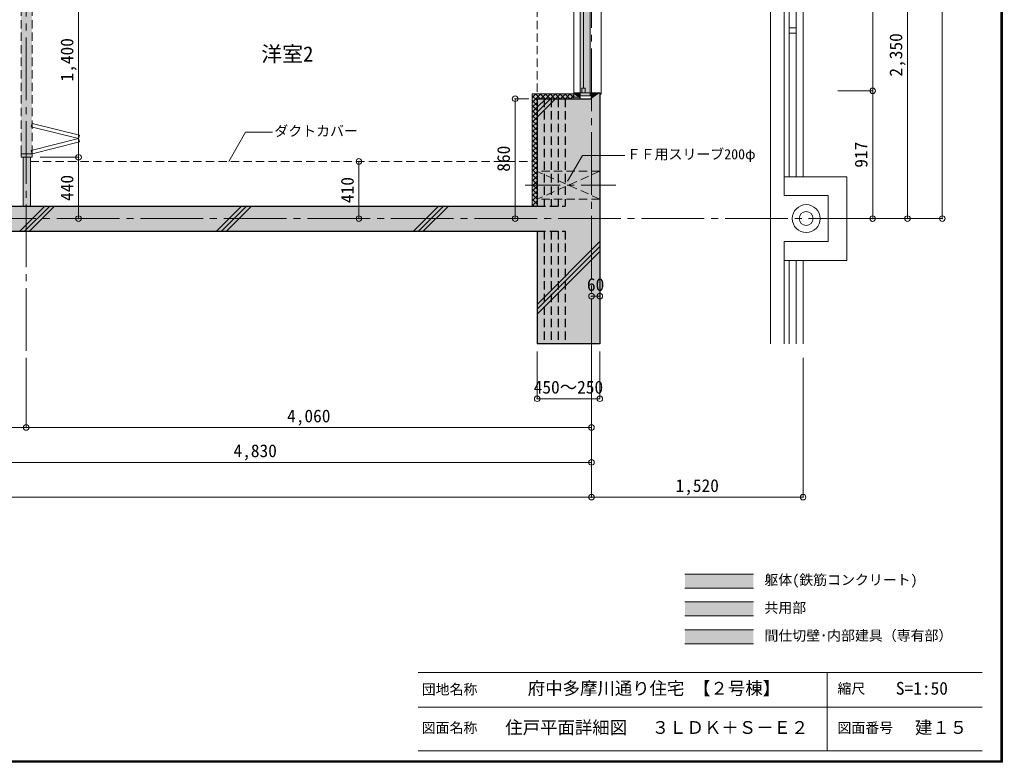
# Model space of a CAD drawing. Units: millimetres at full size, sheet at 1:50. Extents: x -9674 to 9699, y -6794 to 6791.
# Drawn here: x 2640 to 9699, y -6794 to -1463 of the extents above; entities that cross this region are included whole.
import ezdxf
from ezdxf.enums import TextEntityAlignment as Align

# ---------------------------------------------------------------- set-up
doc = ezdxf.new("R2010")
doc.units = ezdxf.units.MM
doc.header["$LTSCALE"] = 50
doc.header["$PDMODE"] = 32
doc.header["$PDSIZE"] = 40
for name, pattern in [('CHAIN1', [8, 5, -1, 1, -1]), ('CHAIN2', [12, 9, -1, 1, -1]), ('DASHED1', [1.8, 1.2, -0.6])]:
    doc.linetypes.add(name, pattern=pattern)
for name, color, linetype, lineweight in [('0-0_図面枠', 7, 'Continuous', 9), ('0-1_タイトル', 7, 'Continuous', 9), ('1-0_芯', 2, 'DASHED1', 25), ('1-1_躯体', 2, 'Continuous', 25), ('1-2_間仕切', 3, 'Continuous', 18), ('1-3_建具', 3, 'Continuous', 18), ('1-6_ﾊﾞﾙｺﾆｰ・階段', 4, 'Continuous', 9), ('1-7_その他', 7, 'DASHED1', 9), ('1-8_ハッチ', 4, 'Continuous', 9), ('1-A_文字', 7, 'Continuous', 9), ('1-B_寸法', 7, 'Continuous', 9), ('1-C_梁', 7, 'DASHED1', 9), ('4-F', 4, 'Continuous', 9)]:
    doc.layers.add(name, color=color, linetype=linetype, lineweight=lineweight)
for name, color, linetype in [('4-0', 1, 'Continuous'), ('4-1', 2, 'Continuous'), ('4-2', 4, 'Continuous')]:
    doc.layers.add(name, color=color, linetype=linetype)
doc.styles.add('ＭＳ ゴシック', font='')
doc.styles.get('ＭＳ ゴシック').set_extended_font_data('MS Gothic')

msp = doc.modelspace()

# ---------------------------------------------------------------- linework, layer by layer
at = {"layer": '0-0_図面枠'}
for p, q in [((9688.35, -6783.35), (9688.35, 6780.85)), ((9690.11, -6785.11), (9690.11, 6782.61)), ((9691.87, -6786.88), (9691.87, 6784.38)), ((9693.64, 6786.14), (9693.64, -6788.64)), ((9695.4, -6790.4), (9695.4, 6787.9)), ((9697.16, -6792.16), (9697.16, 6789.66)), ((-9673.92, -6793.93), (9698.92, -6793.93)), ((-9672.16, -6792.16), (9697.16, -6792.16)), ((-9670.4, -6790.4), (9695.4, -6790.4)), ((9693.64, -6788.64), (-9668.64, -6788.64)), ((-9666.87, -6786.88), (9691.87, -6786.88)), ((-9665.11, -6785.11), (9690.11, -6785.11)), ((-9663.35, -6783.35), (9688.35, -6783.35))]:
    msp.add_line(p, q, dxfattribs=at)
msp.add_lwpolyline([(9698.92, -6793.93), (9698.92, 6791.43), (-9673.92, 6791.43)], dxfattribs=at)
at = {"layer": '0-1_タイトル'}
for p, q in [((5503.35, -6148.35), (7653.35, -6148.35)), ((7653.35, -6148.35), (9553.35, -6148.35)), ((8439.55, -6148.35), (8439.55, -6710.85)), ((5503.35, -6398.35), (9553.35, -6398.35)), ((5503.35, -6710.85), (9553.35, -6710.85))]:
    msp.add_line(p, q, dxfattribs=at)
at = {"layer": '1-0_芯', "color": 7, "linetype": 'CHAIN2', "lineweight": 9}
for p, q in [((6747.5, 4329.12), (6747.5, -3890.88)), ((2687.5, -390.88), (2687.5, -3890.88)), ((-8492.5, -2890.88), (8517.5, -2890.88))]:
    msp.add_line(p, q, dxfattribs=at)
at = {"layer": '1-0_芯'}
for p, q in [((6407.5, -2030.88), (6407.5, -2800.88)), ((6457.5, -2030.88), (6457.5, -2800.88)), ((6507.5, -2030.88), (6507.5, -2800.88)), ((6557.5, -2030.88), (6557.5, -2800.88)), ((6357.5, -2800.88), (6557.5, -2800.88)), ((6357.5, -2980.88), (6557.5, -2980.88)), ((6407.5, -2980.88), (6407.5, -3790.88)), ((6457.5, -2980.88), (6457.5, -3790.88)), ((6507.5, -2980.88), (6507.5, -3790.88)), ((6557.5, -2980.88), (6557.5, -3790.88))]:
    msp.add_line(p, q, dxfattribs=at)
at = {"layer": '1-1_躯体'}
for p, q in [((6357.5, -2030.88), (6357.5, -2800.88)), ((2307.5, -2800.88), (6357.5, -2800.88)), ((6807.5, -3790.88), (6357.5, -3790.88))]:
    msp.add_line(p, q, dxfattribs=at)
for points in [[(6357.5, -2030.88), (6747.5, -2030.88), (6747.5, -1988.88), (6807.5, -1988.88), (6807.5, -3790.88)], [(2307.5, -2980.88), (6357.5, -2980.88), (6357.5, -3790.88)]]:
    msp.add_lwpolyline(points, dxfattribs=at)
at = {"layer": '1-2_間仕切'}
for p, q in [((2666.5, -2800.88), (2666.5, -2450.88)), ((2717.5, -2450.88), (2717.5, -2800.88))]:
    msp.add_line(p, q, dxfattribs=at)
at = {"layer": '1-3_建具', "color": 7, "lineweight": 9}
for p, q in [((6620.5, -1988.88), (6620.5, -578.88)), ((6667.5, -593.88), (6667.5, -1973.88)), ((6737.5, -593.88), (6737.5, -1973.88)), ((6817.5, -1998.88), (6817.5, -568.88)), ((6667.5, -1973.88), (6667.5, -1988.88)), ((6737.5, -2008.88), (6737.5, -1973.88)), ((6667.5, -1988.88), (6737.5, -1988.88)), ((6737.5, -2008.88), (6667.5, -2008.88)), ((6807.5, -1998.88), (6817.5, -1998.88)), ((2723.94, -2231.85), (2730, -2207.6)), ((2723.94, -2231.85), (3063.49, -2316.74)), ((3069.55, -2292.48), (2730, -2207.6)), ((2723.94, -2401.63), (3063.49, -2316.74)), ((3063.49, -2316.74), (3069.55, -2292.48)), ((3063.49, -2316.74), (3069.55, -2340.99)), ((3069.55, -2340.99), (2730, -2425.88)), ((2730, -2450.88), (2650, -2450.88)), ((2723.94, -2401.63), (2730, -2425.88)), ((2730, -2425.88), (2730, -2450.88))]:
    msp.add_line(p, q, dxfattribs=at)
at = {"layer": '1-3_建具', "color": 7, "linetype": 'DASHED1', "lineweight": 9}
for p, q in [((2650, -2425.88), (2650, -1075.88)), ((2730, -2425.88), (2730, -1075.88))]:
    msp.add_line(p, q, dxfattribs=at)
at = {"layer": '1-3_建具'}
for p, q in [((6690.5, -1301.38), (6690.5, -1953.88)), ((6678.5, -1953.88), (6702.5, -1953.88)), ((6678.5, -1953.88), (6678.5, -1988.88)), ((6702.5, -1953.88), (6702.5, -1988.88)), ((6620.5, -2018.88), (6620.5, -1988.88)), ((6620.5, -1988.88), (6667.5, -1988.88)), ((6620.5, -2018.88), (6621.53, -2018.88)), ((6620.5, -2018.88), (6667.5, -2018.88)), ((6667.5, -2018.88), (6667.5, -1988.88))]:
    msp.add_line(p, q, dxfattribs=at)
at = {"layer": '1-3_建具', "color": 7, "lineweight": 9}
msp.add_lwpolyline([(2730, -2425.88), (2650, -2425.88), (2650, -2450.88)], dxfattribs=at)
at = {"layer": '1-6_ﾊﾞﾙｺﾆｰ・階段'}
msp.add_line((8032.5, -3790.88), (8032.5, 1402.11), dxfattribs=at)
at = {"layer": '1-6_ﾊﾞﾙｺﾆｰ・階段', "color": 7}
for p, q in [((8167.5, -490.88), (8167.5, -2590.88)), ((8217.5, -490.88), (8217.5, -2590.88)), ((8267.5, -490.88), (8267.5, -2590.88)), ((8167.5, -1520.88), (8217.5, -1520.88)), ((8167.5, -1560.88), (8217.5, -1560.88)), ((8132.5, -2590.88), (8582.5, -2590.88)), ((8582.5, -2590.88), (8582.5, -3190.88)), ((8132.5, -3055.88), (8447.5, -3055.88)), ((8132.5, -3055.88), (8132.5, -3190.88)), ((8132.5, -3190.88), (8582.5, -3190.88)), ((8132.5, -3190.88), (8132.5, -3790.88)), ((8167.5, -3190.88), (8167.5, -3790.88)), ((8217.5, -3190.88), (8217.5, -3790.88)), ((8267.5, -3190.88), (8267.5, -3790.88))]:
    msp.add_line(p, q, dxfattribs=at)
for points in [[(8132.5, -490.88), (8132.5, -2590.88), (8132.5, -2725.88)], [(8132.5, -2725.88), (8447.5, -2725.88), (8447.5, -3055.88)]]:
    msp.add_lwpolyline(points, dxfattribs=at)
at = {"layer": '1-6_ﾊﾞﾙｺﾆｰ・階段'}
msp.add_circle((8290, -2890.88), 100, dxfattribs=at)
at = {"layer": '1-6_ﾊﾞﾙｺﾆｰ・階段', "color": 7}
msp.add_circle((8290, -2890.88), 50, dxfattribs=at)
at = {"layer": '1-7_その他'}
for p, q in [((6807.5, -2550.88), (6357.5, -2550.88)), ((6807.5, -2550.88), (6357.5, -2751.26)), ((6807.5, -2750.88), (6357.5, -2552.05)), ((6807.5, -2750.88), (6357.5, -2750.88))]:
    msp.add_line(p, q, dxfattribs=at)
at = {"layer": '1-7_その他', "linetype": 'CHAIN1'}
msp.add_line((6922.5, -2650.88), (6257.5, -2650.88), dxfattribs=at)
at = {"layer": '1-8_ハッチ'}
for p, q in [((6322.5, -1995.88), (6620.5, -1995.88)), ((6322.5, -2056.72), (6383.34, -1995.88)), ((6322.5, -2021.36), (6347.98, -1995.88)), ((6322.5, -1995.88), (6322.5, -2800.88)), ((6322.5, -2009.15), (6357.5, -2044.15)), ((6322.5, -2044.5), (6357.5, -2079.5)), ((6344.59, -1995.88), (6379.59, -2030.88)), ((6357.5, -2163.14), (6489.76, -2030.88)), ((6357.5, -2127.78), (6454.4, -2030.88)), ((6357.5, -2092.43), (6419.05, -2030.88)), ((6379.94, -1995.88), (6414.94, -2030.88)), ((6383.69, -2030.88), (6418.69, -1995.88)), ((6415.3, -1995.88), (6450.3, -2030.88)), ((6419.05, -2030.88), (6454.05, -1995.88)), ((6450.65, -1995.88), (6485.65, -2030.88)), ((6454.4, -2030.88), (6489.4, -1995.88)), ((6486.01, -1995.88), (6521.01, -2030.88)), ((6489.76, -2030.88), (6524.76, -1995.88)), ((6521.36, -1995.88), (6556.36, -2030.88)), ((6525.11, -2030.88), (6560.11, -1995.88)), ((6556.72, -1995.88), (6591.72, -2030.88)), ((6560.47, -2030.88), (6595.47, -1995.88)), ((6592.07, -1995.88), (6620.5, -2024.31)), ((6595.82, -2030.88), (6620.5, -2006.2)), ((6322.5, -2092.07), (6357.5, -2057.07)), ((6322.5, -2079.86), (6357.5, -2114.86)), ((6322.5, -2127.43), (6357.5, -2092.43)), ((6322.5, -2115.21), (6357.5, -2150.21)), ((6322.5, -2162.78), (6357.5, -2127.78)), ((6322.5, -2150.57), (6357.5, -2185.57)), ((6322.5, -2198.14), (6357.5, -2163.14)), ((6322.5, -2185.93), (6357.5, -2220.93)), ((6322.5, -2233.49), (6357.5, -2198.49)), ((6322.5, -2221.28), (6357.5, -2256.28)), ((6322.5, -2268.85), (6357.5, -2233.85)), ((6322.5, -2256.64), (6357.5, -2291.64)), ((6322.5, -2304.2), (6357.5, -2269.2)), ((6322.5, -2291.99), (6357.5, -2326.99)), ((6322.5, -2339.56), (6357.5, -2304.56)), ((6322.5, -2327.35), (6357.5, -2362.35)), ((6322.5, -2374.91), (6357.5, -2339.91)), ((6322.5, -2362.7), (6357.5, -2397.7)), ((6322.5, -2410.27), (6357.5, -2375.27)), ((6322.5, -2398.06), (6357.5, -2433.06)), ((6322.5, -2445.62), (6357.5, -2410.62)), ((6322.5, -2433.41), (6357.5, -2468.41)), ((6322.5, -2480.98), (6357.5, -2445.98)), ((6322.5, -2468.77), (6357.5, -2503.77)), ((6322.5, -2516.33), (6357.5, -2481.33)), ((6322.5, -2504.12), (6357.5, -2539.12)), ((6322.5, -2551.69), (6357.5, -2516.69)), ((6322.5, -2539.48), (6357.5, -2574.48)), ((6322.5, -2587.05), (6357.5, -2552.05)), ((6322.5, -2574.83), (6357.5, -2609.83)), ((6322.5, -2622.4), (6357.5, -2587.4)), ((6322.5, -2610.19), (6357.5, -2645.19)), ((6322.5, -2657.76), (6357.5, -2622.76)), ((6322.5, -2645.54), (6357.5, -2680.54)), ((6322.5, -2693.11), (6357.5, -2658.11)), ((6322.5, -2680.9), (6357.5, -2715.9)), ((6322.5, -2728.47), (6357.5, -2693.47)), ((6322.5, -2716.26), (6357.5, -2751.26)), ((6322.5, -2763.82), (6357.5, -2728.82)), ((6322.5, -2751.61), (6357.5, -2786.61)), ((2640.62, -2980.88), (2820.62, -2800.88)), ((2675.98, -2980.88), (2855.98, -2800.88)), ((2711.33, -2980.88), (2891.33, -2800.88)), ((4054.83, -2980.88), (4234.83, -2800.88)), ((4090.19, -2980.88), (4270.19, -2800.88)), ((4125.54, -2980.88), (4305.54, -2800.88)), ((5469.05, -2980.88), (5649.05, -2800.88)), ((5504.4, -2980.88), (5684.4, -2800.88)), ((5539.76, -2980.88), (5719.76, -2800.88)), ((6322.5, -2799.18), (6357.5, -2764.18)), ((6322.5, -2786.97), (6336.41, -2800.88)), ((6357.5, -3506.64), (6807.5, -3056.64)), ((6357.5, -3542), (6807.5, -3092)), ((6357.5, -3577.35), (6807.5, -3127.35))]:
    msp.add_line(p, q, dxfattribs=at)
at = {"layer": '1-A_文字'}
for p, q in [((4141.99, -2480.88), (4263.14, -2271.05)), ((4263.14, -2271.05), (4455.66, -2271.05)), ((6575.94, -2621.4), (6682.24, -2437.28)), ((6682.24, -2437.28), (6987.16, -2437.28))]:
    msp.add_line(p, q, dxfattribs=at)
at = {"layer": '1-B_寸法'}
for p, q in [((9267.5, 3329.12), (9267.5, -2890.88)), ((9017.5, -540.88), (9017.5, -2890.88)), ((8767.5, -593.88), (8767.5, -1973.88)), ((3063.46, -2450.88), (3063.46, -1050.88)), ((8517.5, -1973.88), (8767.5, -1973.88)), ((8767.5, -1973.88), (8767.5, -2890.88)), ((2786.61, -2450.88), (3063.46, -2450.88)), ((3063.46, -2890.88), (3063.46, -2450.88)), ((5077.14, -2480.88), (5077.14, -2890.88)), ((8517.5, -2890.88), (9267.5, -2890.88)), ((6807.5, -3447.9), (6747.5, -3447.9)), ((6357.5, -4184.29), (6357.5, -3844.09)), ((6807.5, -4184.29), (6807.5, -3844.09)), ((2687.5, -4390.88), (2687.5, -3890.88)), ((6747.5, -4890.88), (6747.5, -3890.88)), ((8267.5, -4890.88), (8267.5, -3890.88)), ((6357.5, -4184.29), (6807.5, -4184.29)), ((1917.5, -4390.88), (2687.5, -4390.88)), ((2687.5, -4390.88), (6747.5, -4390.88)), ((1917.5, -4640.88), (6747.5, -4640.88)), ((-6752.5, -4890.88), (6747.5, -4890.88)), ((6747.5, -4890.88), (8267.5, -4890.88)), ((7418.68, -5442.6), (7911.11, -5442.6)), ((7418.68, -5542.6), (7911.11, -5542.6)), ((7418.68, -5642.6), (7911.11, -5642.6)), ((7418.68, -5742.6), (7911.11, -5742.6)), ((7418.68, -5842.6), (7911.11, -5842.6)), ((7418.68, -5942.6), (7911.11, -5942.6))]:
    msp.add_line(p, q, dxfattribs=at)
msp.add_lwpolyline([(6296.57, -2030.88), (6199.11, -2030.88), (6199.11, -2890.88)], dxfattribs=at)
at = {"layer": '1-B_寸法', "color": 3}
for p in [(8767.5, -1973.88), (6199.11, -2030.88), (3063.46, -2450.88), (5077.14, -2480.88), (3063.46, -2890.88), (5077.14, -2890.88), (6199.11, -2890.88), (8767.5, -2890.88), (9017.5, -2890.88), (9267.5, -2890.88), (6747.5, -3447.9), (6807.5, -3447.9), (6357.5, -4184.29), (6807.5, -4184.29), (2687.5, -4390.88), (6747.5, -4390.88), (6747.5, -4640.88), (6747.5, -4890.88), (8267.5, -4890.88)]:
    msp.add_point(p, dxfattribs=at)
at = {"layer": '1-B_寸法', "color": 1}
msp.add_solid([(7418.68, -5442.6), (7418.68, -5542.6), (7911.11, -5442.6), (7911.11, -5542.6)], dxfattribs=at)
at = {"layer": '1-B_寸法', "color": 2}
msp.add_solid([(7418.68, -5742.6), (7418.68, -5642.6), (7911.11, -5742.6), (7911.11, -5642.6)], dxfattribs=at)
at = {"layer": '1-B_寸法', "color": 4}
msp.add_solid([(7418.68, -5942.6), (7418.68, -5842.6), (7911.11, -5942.6), (7911.11, -5842.6)], dxfattribs=at)
at = {"layer": '1-C_梁'}
for p, q in [((6357.5, -571.88), (6357.5, -1995.88)), ((2717.5, -2480.88), (6322.5, -2480.88))]:
    msp.add_line(p, q, dxfattribs=at)
at = {"layer": '4-0'}
for points in [[(6357.5, -3790.88), (6807.5, -3790.88), (6807.5, -1988.88)], [(6747.5, -2030.88), (6357.5, -3790.88), (6807.5, -1988.88)], [(6747.5, -2030.88), (6357.5, -2030.88), (6357.5, -3790.88)], [(6807.5, -1988.88), (6747.5, -1988.88), (6747.5, -2030.88)], [(2307.5, -2800.88), (2307.5, -2980.88), (6357.5, -2800.88), (6357.5, -2980.88)]]:
    msp.add_solid(points, dxfattribs=at)
at = {"layer": '4-1'}
msp.add_solid([(6667.5, -558.88), (6737.5, -558.88), (6667.5, -2008.88), (6737.5, -2008.88)], dxfattribs=at)
at = {"layer": '4-2'}
for points in [[(2650, -2450.88), (2730, -2450.88), (2650, -1050.88), (2730, -1050.88)], [(2666.5, -2800.88), (2717.5, -2800.88), (2666.5, -2450.88), (2717.5, -2450.88)]]:
    msp.add_solid(points, dxfattribs=at)
at = {"layer": '4-F', "color": 7}
msp.add_line((6667.5, -2018.88), (6667.5, -2030.88), dxfattribs=at)
at = {"layer": '4-F'}
for points in [[(6667.5, -2030.88), (6620.5, -1995.88), (6322.5, -1995.88)], [(6667.5, -2030.88), (6322.5, -1995.88), (6357.5, -2030.88)], [(6322.5, -2800.88), (6357.5, -2800.88), (6322.5, -1995.88), (6357.5, -2030.88)], [(6667.5, -2030.88), (6667.5, -1988.88), (6620.5, -1988.88)], [(6667.5, -2030.88), (6620.5, -1988.88), (6620.5, -1995.88)]]:
    msp.add_solid(points, dxfattribs=at)

# ---------------------------------------------------------------- texts
at = {"layer": '0-0_図面枠', "style": 'ＭＳ ゴシック'}
msp.add_text('建１５', height=91.64, dxfattribs=at).set_placement((9071.45, -6617.1), align=Align.BOTTOM_LEFT)
at = {"layer": '0-1_タイトル', "style": 'ＭＳ ゴシック'}
for s, height, p in [('府中多摩川通り住宅 【２号棟】', 91.64, (6290.2, -6335.85)), ('団地名称', 73.31, (5528.35, -6328.57)), ('縮尺', 73.31, (8514.55, -6323.35)), ('S=1:50', 91.64, (8933.95, -6335.85)), ('住戸平面詳細図', 91.64, (6128.35, -6617.1)), ('図面名称', 73.31, (5528.35, -6604.6)), ('３ＬＤＫ＋Ｓ－Ｅ２', 91.64, (7180.86, -6617.1)), ('図面番号', 73.31, (8514.55, -6604.6))]:
    msp.add_text(s, height=height, dxfattribs=at).set_placement(p, align=Align.BOTTOM_LEFT)
at = {"layer": '1-A_文字', "style": 'ＭＳ ゴシック'}
for s, height, p in [('洋室2', 110, (4375.8, -1797.55)), ('ダクトカバー', 73.31, (4469.77, -2320.98)), ('ＦＦ用スリーブ200φ', 73.31, (7001.26, -2487.22))]:
    msp.add_text(s, height=height, dxfattribs=at).set_placement(p, align=Align.BOTTOM_LEFT)
at = {"layer": '1-B_寸法', "style": 'ＭＳ ゴシック'}
for s, p in [('1,400', (3053.46, -1907.13)), ('2,350', (9007.5, -1872.13)), ('860', (6189.11, -2554.63)), ('917', (8757.5, -2526.13)), ('440', (3053.46, -2764.63)), ('410', (5067.14, -2779.63))]:
    msp.add_text(s, height=91.64, rotation=90, dxfattribs=at).set_placement(p, align=Align.BOTTOM_LEFT)
for s, height, p in [('60', 91.64, (6715, -3437.9)), ('450～250', 91.64, (6332.5, -4174.29)), ('4,060', 91.64, (4561.25, -4380.88)), ('4,830', 91.64, (4176.25, -4630.88)), ('1,520', 91.64, (7351.25, -4880.88)), ('躯体(鉄筋コンクリート)', 73.31, (7990.07, -5542.6)), ('共用部', 73.31, (7990.07, -5742.6)), ('間仕切壁･内部建具（専有部）', 73.31, (7990.07, -5942.6))]:
    msp.add_text(s, height=height, dxfattribs=at).set_placement(p, align=Align.BOTTOM_LEFT)

doc.saveas('drawing.dxf')
